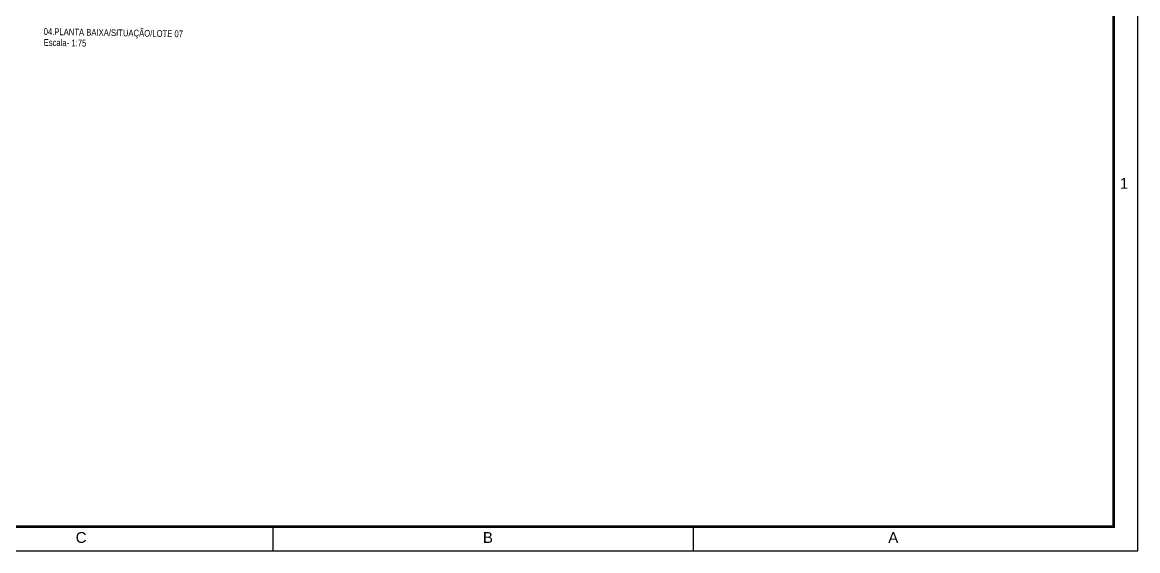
# Model space of a CAD drawing. Header units: millimetres. Extents: x 0 to 5100, y -1 to 1869.
# Drawn here: x 2267.9 to 2557.7, y 827.8 to 965.2 of the extents above; entities that cross this region are included whole.
import ezdxf
from ezdxf.enums import TextEntityAlignment as Align

# ---------------------------------------------------------------- set-up
doc = ezdxf.new("R2010")
doc.units = ezdxf.units.MM
doc.header["$LTSCALE"] = 20
doc.layers.add('TXT', color=2, linetype='Continuous')
doc.styles.add('ARIAL', font='arial.ttf', dxfattribs={"height": 2})
doc.styles.add('F2', font='ARIALN.TTF')

# ---------------------------------------------------------------- blocks, each defined once
blk = doc.blocks.new('PRANCHA')
at = {"color": 7}
for p, q in [((48.1, 1), (48.1, 0)), ((65.6, 1), (65.6, 0)), ((65.6, 1), (65.6, 0))]:
    blk.add_line(p, q, dxfattribs=at)
blk.add_lwpolyline([(0, 0), (84.1, 0), (84.1, 59.4), (0, 59.4)], close=True, dxfattribs=at)
at = {"color": 1, "const_width": 0.1}
blk.add_lwpolyline([(2.5, 58.4), (83.1, 58.4), (83.1, 1), (2.5, 1)], close=True, dxfattribs=at)
at = {"color": 7, "linetype": 'Continuous', "style": 'ARIAL'}
for s, p in [('1', (83.531, 15.3)), ('C', (40.12, 0.55)), ('B', (57.052, 0.55)), ('A', (73.925, 0.55))]:
    blk.add_text(s, height=0.45, dxfattribs=at).set_placement(p, align=Align.MIDDLE)

msp = doc.modelspace()

# ---------------------------------------------------------------- block references
at = {"xscale": 6.241418187981083, "yscale": 6.241418187981083, "zscale": 6.241418187981083}
msp.add_blockref('PRANCHA', (2032.789, 827.835), dxfattribs=at)

# ---------------------------------------------------------------- texts
at = {"layer": 'TXT', "color": 2, "extrusion": (0.084411, -0.001453, 0.99643), "style": 'F2', "oblique": 360}
for s, p in [('04.PLANTA BAIXA/SITUAÇÃO/LOTE 07', (1000.875, -2248.497, 190.506)), ('Escala- 1:75', (998.049, -2248.545, 190.51))]:
    msp.add_text(s, height=1.74541, rotation=270.03855, dxfattribs=at).set_placement(p)

doc.saveas('drawing.dxf')
